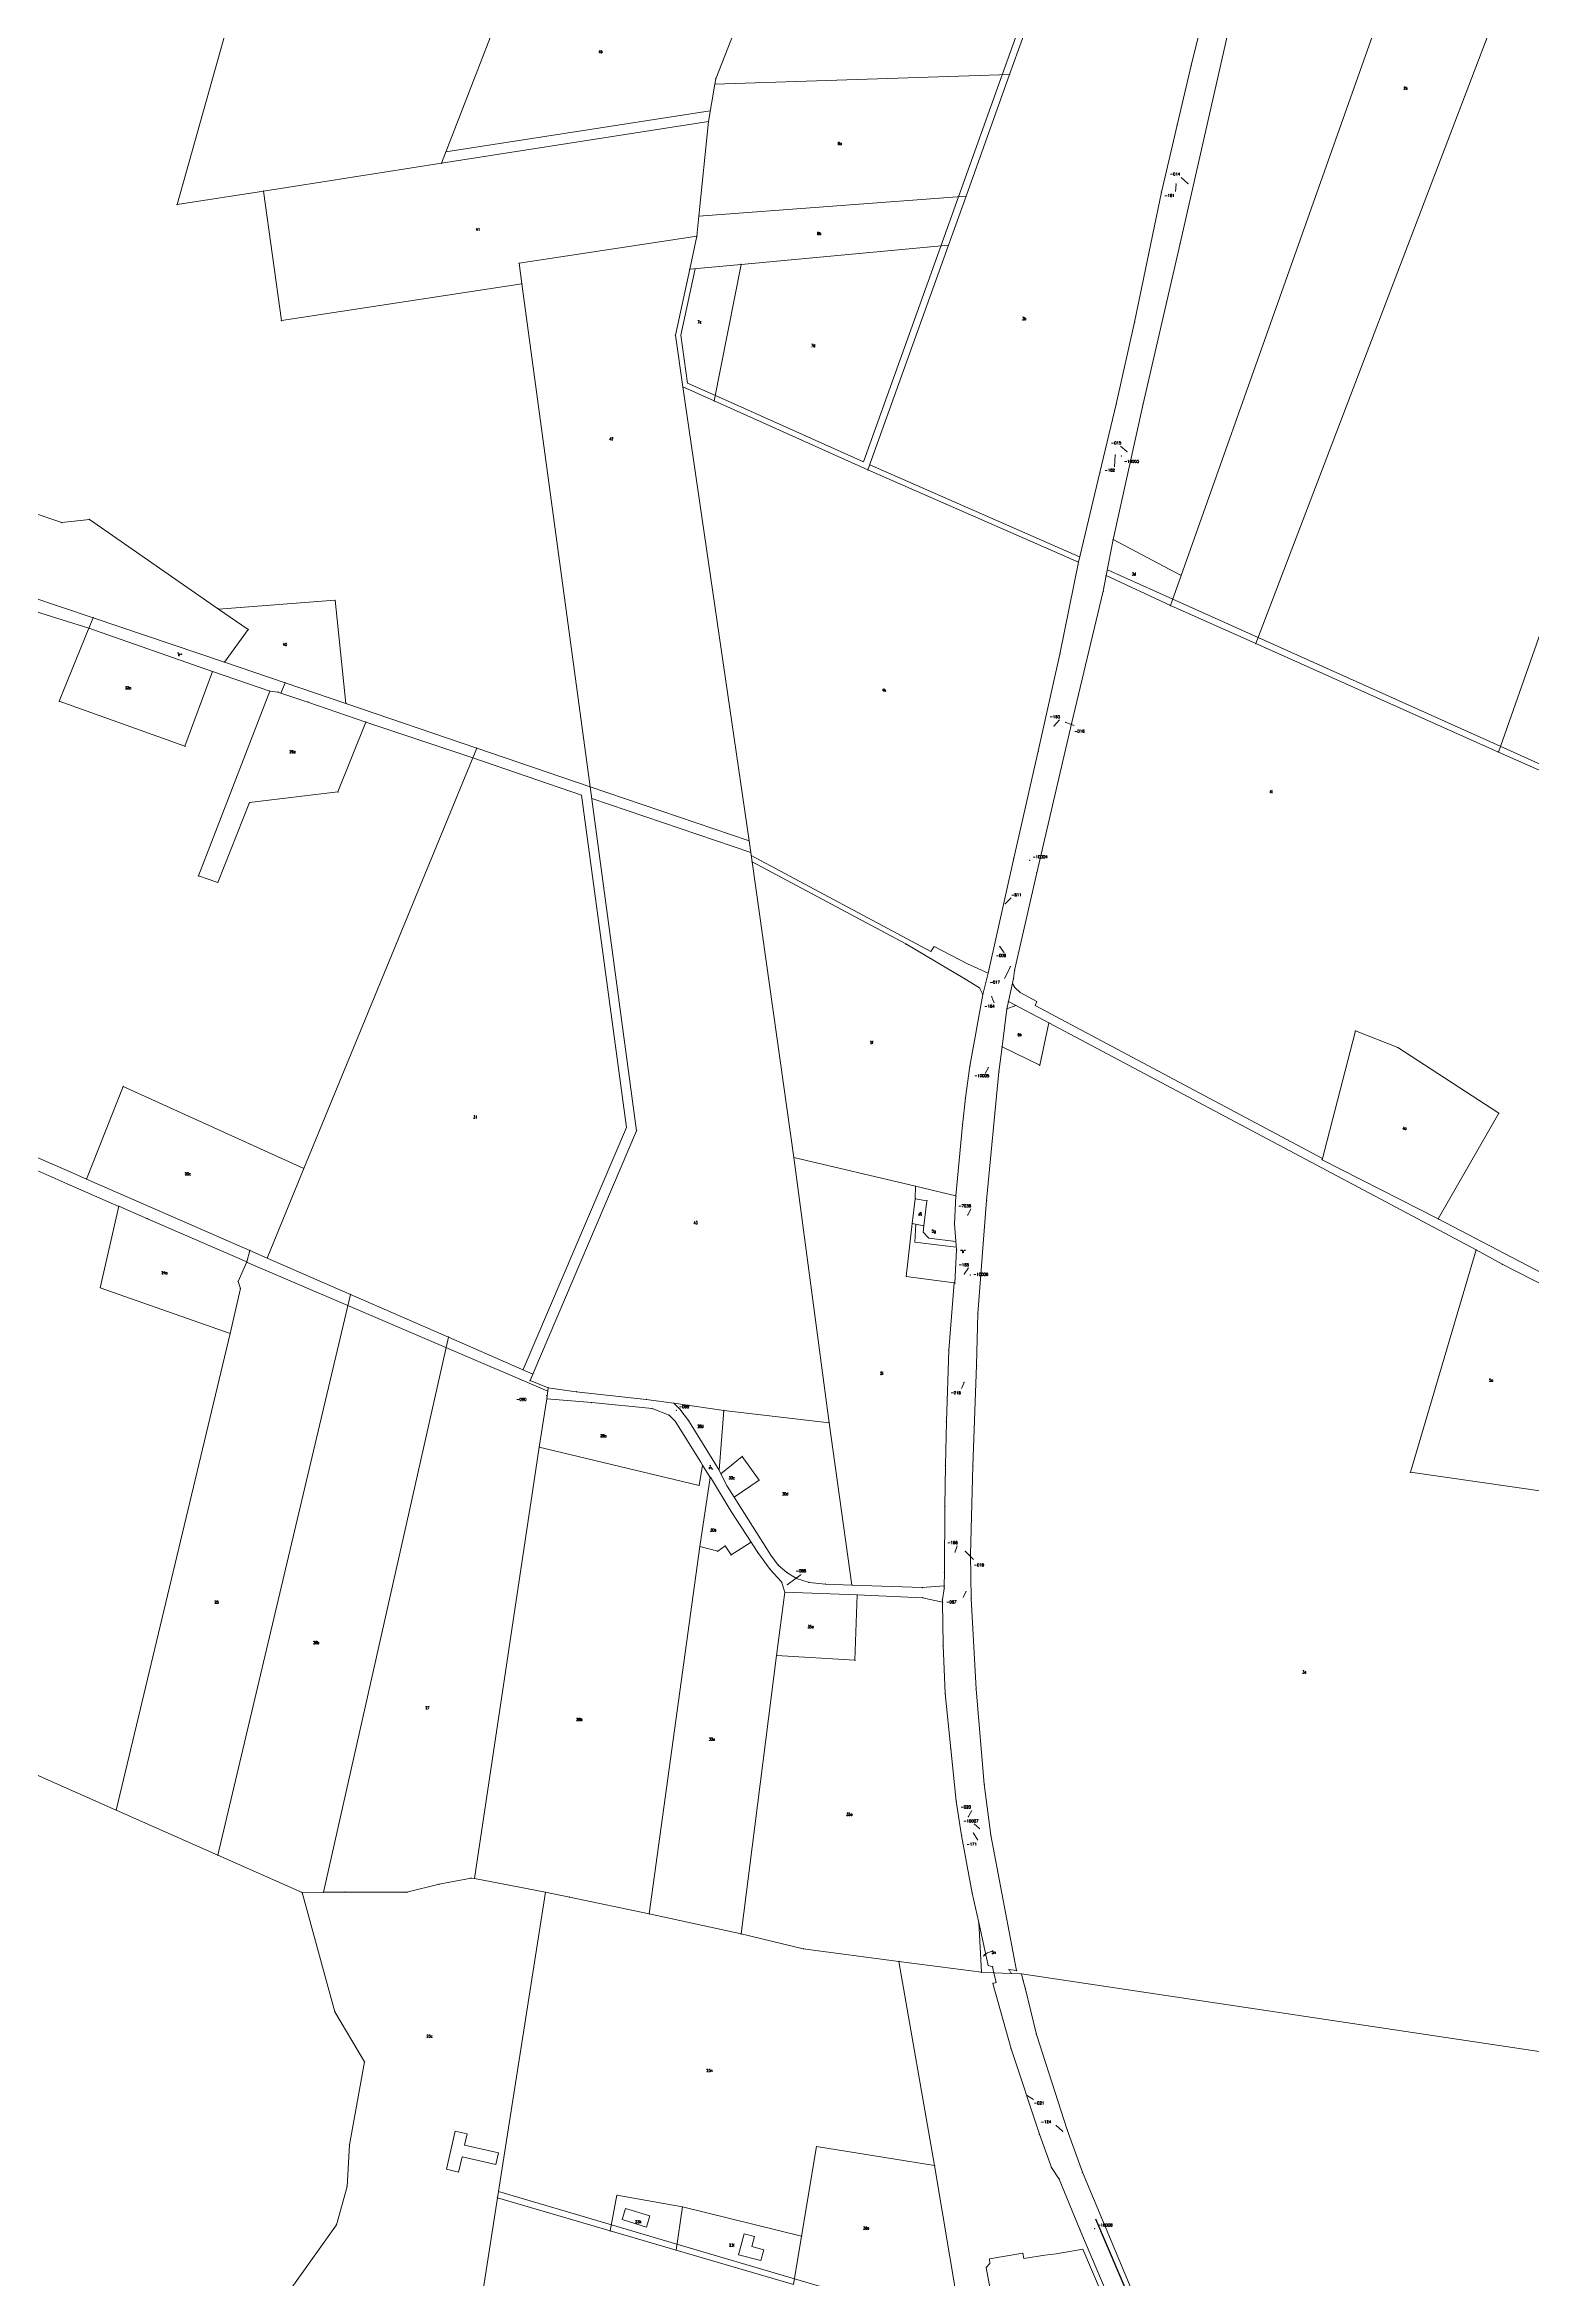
# Model space of a CAD drawing. Header units: millimetres. Extents: x 672113 to 680957, y 6130092 to 6137781.
# Drawn here: x 673836 to 674905, y 6134560 to 6136167 of the extents above; entities that cross this region are included whole.
import ezdxf

# ---------------------------------------------------------------- set-up
doc = ezdxf.new("R2010")
doc.units = ezdxf.units.MM
doc.header["$LTSCALE"] = 0.5
for name, color, linetype, lineweight in [('ADMN_GR', 1, 'Continuous', 5), ('bygning', 1, 'Continuous', 5), ('MILJOE', 1, 'Continuous', 5), ('OPTAGETVEJ', 1, 'Continuous', 5), ('PILE', 1, 'Continuous', 5), ('skel', 142, 'Continuous', 5), ('SKELKREDS', 1, 'Continuous', 5), ('SKELPKT', 1, 'Continuous', 5)]:
    doc.layers.add(name, color=color, linetype=linetype, lineweight=lineweight)
for name, color, linetype, lineweight, plot in [('FIKS_PILE', 9, 'Continuous', 5, False), ('FIKS_TEKST', 6, 'Continuous', 5, False), ('FIKSPUNKT', 1, 'Continuous', 5, False)]:
    doc.layers.add(name, color=color, linetype=linetype, lineweight=lineweight, plot=plot)
doc.layers.add('MATRNR', color=12, linetype='Continuous')
doc.layers.add('Vej', color=7, linetype='Continuous')
doc.styles.get("Standard").update_dxf_attribs({"font": 'romans.shx', "width": 0.75})

# ---------------------------------------------------------------- blocks, each defined once
blk = doc.blocks.new('270553_270553.DWG_FMEBLOCK8')
at = {"layer": 'FIKS_PILE', "color": 6}
blk.add_line((5, 3.7), (-5, -3.7), dxfattribs=at)
blk = doc.blocks.new('270554_270554.DWG_FMEBLOCK16')
at = {"layer": 'FIKS_PILE', "color": 6}
blk.add_line((-2.5, 2.2), (2.5, -2.2), dxfattribs=at)
blk = doc.blocks.new('270554_270554.DWG_FMEBLOCK17')
at = {"layer": 'FIKS_PILE', "color": 6}
blk.add_line((2.2, -1.3), (-2.2, 1.3), dxfattribs=at)
blk = doc.blocks.new('270558_270558.DWG_FMEBLOCK5')
at = {"layer": 'PILE', "color": 7}
for points in [[(2.9, 1.6), (2.1, 1.5), (1.4, 1.3), (0.7, 1.1), (0, 0.8), (-0.6, 0.4), (-1.3, 0), (-1.8, -0.5), (-2.4, -1), (-2.9, -1.6)], [(-2.9, -1.6), (-2.5, -1.3), (-2, -1.1), (-1.5, -0.9), (-2, -1.1), (-2.5, -1.3), (-2.9, -1.6), (-2.6, -1.2), (-2.4, -0.7), (-2.2, -0.2), (-2.4, -0.7), (-2.6, -1.2), (-2.9, -1.6)]]:
    blk.add_lwpolyline(points, dxfattribs=at)
blk = doc.blocks.new('270558_270558.DWG_FMEBLOCK7')
at = {"layer": 'FIKS_PILE', "color": 6}
blk.add_line((1.5, 2.2), (-1.5, -2.2), dxfattribs=at)
blk = doc.blocks.new('270558_270558.DWG_FMEBLOCK8')
at = {"layer": 'FIKS_PILE', "color": 6}
blk.add_line((1.1, 2.2), (-1.1, -2.2), dxfattribs=at)
blk = doc.blocks.new('270558_270558.DWG_FMEBLOCK9')
at = {"layer": 'FIKS_PILE', "color": 6}
blk.add_line((-1.2, -2.1), (1.2, 2.1), dxfattribs=at)
blk = doc.blocks.new('270558_270558.DWG_FMEBLOCK10')
at = {"layer": 'FIKS_PILE', "color": 6}
blk.add_line((0.9, -2.2), (-0.9, 2.2), dxfattribs=at)
blk = doc.blocks.new('270558_270558.DWG_FMEBLOCK11')
at = {"layer": 'FIKS_PILE', "color": 6}
blk.add_line((-2.1, -4.2), (2.1, 4.2), dxfattribs=at)
blk = doc.blocks.new('270558_270558.DWG_FMEBLOCK12')
at = {"layer": 'FIKS_PILE', "color": 6}
blk.add_line((1.6, -2.2), (-1.6, 2.2), dxfattribs=at)
blk = doc.blocks.new('270558_270558.DWG_FMEBLOCK13')
at = {"layer": 'FIKS_PILE', "color": 6}
blk.add_line((2.1, 2.1), (-2.1, -2.1), dxfattribs=at)
blk = doc.blocks.new('270558_270558.DWG_FMEBLOCK14')
at = {"layer": 'FIKS_PILE', "color": 6}
blk.add_line((2, 2.2), (-2, -2.2), dxfattribs=at)
blk = doc.blocks.new('270558_270558.DWG_FMEBLOCK15')
at = {"layer": 'FIKS_PILE', "color": 6}
blk.add_line((3, -1.1), (-3, 1.1), dxfattribs=at)
blk = doc.blocks.new('270558_270558.DWG_FMEBLOCK16')
at = {"layer": 'FIKS_PILE', "color": 6}
blk.add_line((-0.3, -4.2), (0.3, 4.2), dxfattribs=at)
blk = doc.blocks.new('270558_270558.DWG_FMEBLOCK17')
at = {"layer": 'FIKS_PILE', "color": 6}
blk.add_line((-2.3, 2), (2.3, -2), dxfattribs=at)
blk = doc.blocks.new('270558_270558.DWG_FMEBLOCK18')
at = {"layer": 'FIKS_PILE', "color": 6}
blk.add_line((-0.2, -2.6), (0.2, 2.6), dxfattribs=at)
blk = doc.blocks.new('270558_270558.DWG_FMEBLOCK19')
at = {"layer": 'FIKS_PILE', "color": 6}
blk.add_line((-2.4, 2.2), (2.4, -2.2), dxfattribs=at)
blk = doc.blocks.new('270558_270558.DWG_FMEBLOCK23')
at = {"layer": 'FIKS_PILE', "color": 6}
blk.add_line((1.5, -2.5), (-1.5, 2.5), dxfattribs=at)
blk = doc.blocks.new('270558_270558.DWG_FMEBLOCK24')
at = {"layer": 'FIKS_PILE', "color": 6}
blk.add_line((-1.9, 1.7), (1.9, -1.7), dxfattribs=at)
blk = doc.blocks.new('270558_270558.DWG_FMEBLOCK25')
at = {"layer": 'FIKS_PILE', "color": 6}
blk.add_line((1.2, 2.2), (-1.2, -2.2), dxfattribs=at)
blk = doc.blocks.new('270558_270558.DWG_FMEBLOCK26')
at = {"layer": 'FIKS_PILE', "color": 6}
blk.add_line((-1, -2.1), (1, 2.1), dxfattribs=at)
blk = doc.blocks.new('270558_270558.DWG_FMEBLOCK27')
at = {"layer": 'FIKS_PILE', "color": 6}
blk.add_line((2.9, -2.9), (-2.9, 2.9), dxfattribs=at)
blk = doc.blocks.new('270558_270558.DWG_FMEBLOCK28')
at = {"layer": 'FIKS_PILE', "color": 6}
blk.add_line((0.7, 2.2), (-0.7, -2.2), dxfattribs=at)
blk = doc.blocks.new('270558_270558.DWG_FMEBLOCK29')
at = {"layer": 'FIKS_PILE', "color": 6}
blk.add_line((-0.9, -2.1), (0.9, 2.1), dxfattribs=at)

msp = doc.modelspace()

# ---------------------------------------------------------------- linework, layer by layer
at = {"layer": 'ADMN_GR', "color": 220}
for p, q in [((674339.8, 6136198.1), (674318.2, 6136142.9)), ((674339.8, 6136198.1), (674318.2, 6136142.9)), ((674317.6, 6136139.1), (674312.9, 6136112.1)), ((674317.6, 6136139.1), (674312.9, 6136112.1)), ((674318.2, 6136142.9), (674317.6, 6136139.1)), ((674318.2, 6136142.9), (674317.6, 6136139.1)), ((674312.9, 6136112.1), (674306.1, 6136044)), ((674312.9, 6136112.1), (674306.1, 6136044)), ((674306.1, 6136044), (674304.7, 6136029.7)), ((674306.1, 6136044), (674304.7, 6136029.7)), ((674304.7, 6136029.7), (674299.5, 6136005.8)), ((674304.7, 6136029.7), (674299.5, 6136005.8)), ((674299.5, 6136005.8), (674289.2, 6135958.4)), ((674299.5, 6136005.8), (674289.2, 6135958.4)), ((674289.2, 6135958.4), (674294.6, 6135921.2)), ((674289.2, 6135958.4), (674294.6, 6135921.2)), ((674294.6, 6135921.2), (674342.2, 6135594.7)), ((674294.6, 6135921.2), (674342.2, 6135594.7)), ((674342.2, 6135594.7), (674344.4, 6135579.4)), ((674342.2, 6135594.7), (674344.4, 6135579.4)), ((674344.4, 6135579.4), (674374.5, 6135366.7)), ((674344.4, 6135579.4), (674374.5, 6135366.7)), ((674374.5, 6135366.7), (674399.9, 6135175.8)), ((674374.5, 6135366.7), (674399.9, 6135175.8)), ((674399.9, 6135175.8), (674416.2, 6135059.1)), ((674399.9, 6135175.8), (674416.2, 6135059.1)), ((674466.7, 6135057.3), (674416.2, 6135059.1)), ((674466.7, 6135057.3), (674416.2, 6135059.1)), ((674466.7, 6135057.3), (674482.6, 6135058.5)), ((674466.7, 6135057.3), (674482.6, 6135058.5)), ((674481.3, 6135048.5), (674482.6, 6135056.8)), ((674481.3, 6135048.5), (674482.6, 6135056.8)), ((674482.6, 6135056.8), (674482.6, 6135058.5)), ((674482.6, 6135056.8), (674482.6, 6135058.5)), ((674481.4, 6135046.8), (674481.3, 6135048.5)), ((674481.4, 6135046.8), (674481.3, 6135048.5)), ((674481.7, 6135015.9), (674481.4, 6135046.8)), ((674481.7, 6135015.9), (674481.4, 6135046.8)), ((674483.3, 6134981.2), (674481.7, 6135015.9)), ((674483.3, 6134981.2), (674481.7, 6135015.9)), ((674487.2, 6134941.3), (674483.3, 6134981.2)), ((674487.2, 6134941.3), (674483.3, 6134981.2)), ((673758.9, 6134954), (673886.9, 6134897.3)), ((673758.9, 6134954), (673886.9, 6134897.3)), ((674491.2, 6134903.6), (674487.2, 6134941.3)), ((674491.2, 6134903.6), (674487.2, 6134941.3)), ((673886.9, 6134897.3), (673960.2, 6134864.8)), ((673886.9, 6134897.3), (673960.2, 6134864.8)), ((674495, 6134879), (674491.2, 6134903.6)), ((674495, 6134879), (674491.2, 6134903.6)), ((673960.2, 6134864.8), (674020.7, 6134837.9)), ((673960.2, 6134864.8), (674020.7, 6134837.9)), ((674502.7, 6134837.6), (674495, 6134879)), ((674502.7, 6134837.6), (674495, 6134879)), ((674119.3, 6134843.9), (674142.3, 6134848.4)), ((674119.3, 6134843.9), (674142.3, 6134848.4)), ((674142.3, 6134848.4), (674144.6, 6134848.1)), ((674142.3, 6134848.4), (674144.6, 6134848.1)), ((674144.6, 6134848.1), (674195.7, 6134838.1)), ((674144.6, 6134848.1), (674195.7, 6134838.1)), ((674020.7, 6134837.9), (674036.2, 6134838.1)), ((674020.7, 6134837.9), (674036.2, 6134838.1)), ((674044.3, 6134752.2), (674020.7, 6134837.9)), ((674044.3, 6134752.2), (674020.7, 6134837.9)), ((674036.2, 6134838.1), (674051.6, 6134838.3)), ((674036.2, 6134838.1), (674051.6, 6134838.3)), ((674051.6, 6134838.3), (674096.1, 6134838.1)), ((674051.6, 6134838.3), (674096.1, 6134838.1)), ((674096.1, 6134838.1), (674119.3, 6134843.9)), ((674096.1, 6134838.1), (674119.3, 6134843.9)), ((674213, 6134834.7), (674195.7, 6134838.1)), ((674213, 6134834.7), (674195.7, 6134838.1)), ((674270.4, 6134822.6), (674213, 6134834.7)), ((674270.4, 6134822.6), (674213, 6134834.7)), ((674507.4, 6134816.3), (674502.7, 6134837.6)), ((674507.4, 6134816.3), (674502.7, 6134837.6)), ((674336.5, 6134808.2), (674270.4, 6134822.6)), ((674336.5, 6134808.2), (674270.4, 6134822.6)), ((674509.3, 6134780.6), (674507.4, 6134816.3)), ((674509.3, 6134780.6), (674507.4, 6134816.3)), ((674381.1, 6134797.5), (674336.5, 6134808.2)), ((674381.1, 6134797.5), (674336.5, 6134808.2)), ((674450, 6134788.4), (674381.1, 6134797.5)), ((674450, 6134788.4), (674381.1, 6134797.5)), ((674509.3, 6134780.6), (674450, 6134788.4)), ((674509.3, 6134780.6), (674450, 6134788.4)), ((674509.3, 6134780.6), (674518.3, 6134780.2)), ((674509.3, 6134780.6), (674518.3, 6134780.2)), ((674518.3, 6134780.2), (674530.7, 6134779.7)), ((674518.3, 6134780.2), (674530.7, 6134779.7)), ((674530.7, 6134779.7), (674538.1, 6134779.4)), ((674530.7, 6134779.7), (674538.1, 6134779.4)), ((674538.1, 6134779.4), (675161.5, 6134686)), ((674538.1, 6134779.4), (675161.5, 6134686)), ((674065.7, 6134716.1), (674044.3, 6134752.2)), ((674065.7, 6134716.1), (674044.3, 6134752.2)), ((674054.8, 6134656.4), (674065.7, 6134716.1)), ((674054.8, 6134656.4), (674065.7, 6134716.1)), ((674053.1, 6134626.5), (674054.8, 6134656.4)), ((674053.1, 6134626.5), (674054.8, 6134656.4)), ((674045.4, 6134598.9), (674053.1, 6134626.5)), ((674045.4, 6134598.9), (674053.1, 6134626.5)), ((674004.4, 6134541.4), (674045.4, 6134598.9)), ((674004.4, 6134541.4), (674045.4, 6134598.9))]:
    msp.add_line(p, q, dxfattribs=at)
at = {"layer": 'bygning'}
for points in [[(674162, 6134650.6, 30.4), (674137.6, 6134656.3, 30.6), (674139.4, 6134664.4, 29.7), (674130.9, 6134666.3, 29.7), (674124.5, 6134638.8, 31), (674133.2, 6134636.8, 31), (674135.8, 6134647.9, 31), (674160.1, 6134642.2, 31.1)], [(674270.9, 6134605.4, 32.7), (674253.3, 6134610.7, 32.8), (674250.9, 6134602.6, 32.8), (674268.4, 6134597.3, 32.8)], [(674350.6, 6134573.1, 34.1), (674352.7, 6134580.9, 34), (674344.1, 6134583.2, 34), (674346.1, 6134590.4, 34), (674338.7, 6134592.4, 34), (674334.7, 6134577.4, 34)]]:
    msp.add_polyline3d(points, close=True, dxfattribs=at)
msp.add_polyline3d([(674602.3, 6134534, 36.7), (674582.3, 6134581.3, 36.5), (674563, 6134577.9, 36), (674554.8, 6134577.1, 36), (674539.9, 6134574.6, 37.1), (674539, 6134578.4, 37.2), (674515.1, 6134574.4, 35.8), (674515.3, 6134571, 35.4), (674512.6, 6134568.1, 35.1), (674517.4, 6134542.3, 35.2)], dxfattribs=at)
at = {"layer": 'FIKSPUNKT', "color": 6}
for p in [(674649.2, 6136067.2), (674657.8, 6136067.5), (674605.5, 6135872.2), (674609.9, 6135871.4), (674614.1, 6135874.6), (674561.4, 6135677.2), (674569.9, 6135679.8), (674544, 6135580.5), (674526.4, 6135549.3), (674522.4, 6135518.5), (674530.1, 6135504), (674516.6, 6135482.5), (674514.3, 6135431.5), (674499.4, 6135325.3), (674496.9, 6135282.9), (674501.3, 6135282.2), (674496.8, 6135204.9), (674196.7, 6135195.4), (674289.8, 6135184.9), (674490.4, 6135083), (674497.8, 6135083.5), (674369.6, 6135059.4), (674498.1, 6135054.4), (674500, 6134892.6), (674503.6, 6134880.8), (674507.9, 6134883.9), (674542.3, 6134691.7), (674567.8, 6134666.2), (674590.8, 6134596.2)]:
    msp.add_point(p, dxfattribs=at)
at = {"layer": 'MILJOE', "color": 7}
for points in [[(673983.2, 6135299.9), (673995.7, 6135294.4), (674021.9, 6135358.9), (673892.1, 6135417.9), (673865.6, 6135351.3)], [(674196.8, 6135193.2), (674191.3, 6135158.4), (674306.2, 6135130.8), (674308.7, 6135145.4), (674307.4, 6135147.6), (674289, 6135177.1), (674284.7, 6135181.3), (674272.4, 6135186.1), (674229, 6135190.5)]]:
    msp.add_lwpolyline(points, close=True, dxfattribs=at)
msp.add_lwpolyline([(674608, 6134530.1), (674580.1, 6134595.5), (674565.3, 6134631.8), (674559.7, 6134640), (674551, 6134664), (674530.6, 6134725.5), (674517.6, 6134772.6), (674519.9, 6134773.3), (674518.3, 6134780.2), (674509.3, 6134780.6), (674450, 6134788.4), (674475.6, 6134641.6), (674492.1, 6134543)], dxfattribs=at)
at = {"layer": 'OPTAGETVEJ', "color": 8}
for p, q in [((674542.8, 6136197.8), (674524.2, 6136145.8)), ((674524.2, 6136145.8), (674492.7, 6136058)), ((674124.2, 6136090.3), (674314.2, 6136119.9)), ((674492.7, 6136058), (674480, 6136022.5)), ((674480, 6136022.5), (674424.4, 6135867.2)), ((674303.5, 6136006.1), (674293, 6135958.3)), ((674293, 6135958.3), (674298, 6135924)), ((674298, 6135924), (674318, 6135915)), ((674318, 6135915), (674424.4, 6135867.2)), ((674429.1, 6135865.1), (674579.9, 6135798.9)), ((674599.9, 6135789.6), (674599.8, 6135789.6)), ((674646.9, 6135768.5), (674599.9, 6135789.6)), ((673801.7, 6135768.1), (673867.4, 6135747.6)), ((674708.3, 6135740.9), (674646.9, 6135768.5)), ((674881.1, 6135658.5), (674706.6, 6135736.5)), ((674882.5, 6135662.6), (674708.3, 6135740.9)), ((674143.4, 6135654.3), (674066.6, 6135680)), ((674221.7, 6135627.5), (674143.4, 6135654.3)), ((675070.3, 6135578.1), (674882.5, 6135662.6)), ((674221.7, 6135627.5), (674254, 6135388.4)), ((674343.4, 6135586.2), (674229.1, 6135625)), ((674343.8, 6135584), (674472.9, 6135514.9)), ((674475.2, 6135518.6), (674472.9, 6135514.9)), ((674499.4, 6135506), (674475.2, 6135518.6)), ((673851.8, 6135347.9), (673516, 6135495.6)), ((674514.1, 6135499.4), (674499.4, 6135506)), ((674531.6, 6135492), (674531.7, 6135491.9)), ((674531.7, 6135491.9), (674533.4, 6135489.1)), ((674527.6, 6135473.7), (674534.1, 6135476.1)), ((674533.4, 6135489.1), (674537.2, 6135485.6)), ((674537.2, 6135485.6), (674549.2, 6135478.9)), ((674549.2, 6135478.9), (674547.9, 6135476.2)), ((674754.5, 6135366.1), (674547.9, 6135476.2)), ((673853.8, 6135356.4), (673729.3, 6135410.8)), ((674254, 6135388.4), (674179.7, 6135214.2)), ((673888.8, 6135331.6), (673851.8, 6135347.9)), ((673865.6, 6135351.3), (673853.8, 6135356.4)), ((674462.2, 6135318.7), (674461.5, 6135305.9)), ((674462.2, 6135318.8), (674462.2, 6135318.7)), ((674467.8, 6135317.6), (674467.5, 6135313.1)), ((674963.7, 6135256.8), (674837.9, 6135322.6)), ((674461.5, 6135305.9), (674491.2, 6135302.2)), ((674467.5, 6135313.1), (674471.4, 6135308.8)), ((674471.4, 6135308.8), (674490.9, 6135306.4)), ((674490.9, 6135306.4), (674490.9, 6135306.4)), ((674491.2, 6135302.2), (674491.3, 6135302.2)), ((674053.7, 6135260.2), (673980.8, 6135291.5)), ((674124.2, 6135230), (674053.7, 6135260.2)), ((674197.4, 6135198.6), (674124.2, 6135230)), ((674179.7, 6135214.2), (674179.6, 6135214.1)), ((674243.2, 6134598.9), (674161.9, 6134622.9)), ((674243.2, 6134598.9), (674290.3, 6134585)), ((674290.3, 6134585), (674374.9, 6134560)), ((674374.9, 6134560), (674429.5, 6134543.9))]:
    msp.add_line(p, q, dxfattribs=at)
at = {"layer": 'skel', "color": 40}
for p, q in [((674041.7, 6136446.9), (673930.8, 6136052.4)), ((674826.8, 6136276.4), (674652.9, 6135785.6)), ((674903.2, 6136251.7), (674706.6, 6135736.5)), ((674184.3, 6136245.4), (674121, 6136082.1)), ((674660.2, 6136152.4), (674673.1, 6136205)), ((674548.2, 6136197.8), (674529.6, 6136146)), ((674690.3, 6136192.4), (674652.2, 6136024.4)), ((674650, 6136109.6), (674660.2, 6136152.4)), ((674317.6, 6136139.1), (674529.6, 6136146)), ((674529.6, 6136146), (674498.3, 6136058.4)), ((674121, 6136082.1), (674312.9, 6136112.1)), ((674638.7, 6136061.4), (674650, 6136109.6)), ((673993, 6136062.1), (674121, 6136082.1)), ((673930.8, 6136052.4), (673993, 6136062.1)), ((673993, 6136062.1), (674005.9, 6135968.9)), ((674306.1, 6136044), (674498.3, 6136058.4)), ((674498.3, 6136058.4), (674485.6, 6136023.1)), ((674619.4, 6135967.7), (674638.7, 6136061.4)), ((674304.7, 6136029.7), (674176.8, 6136010.1)), ((674336.5, 6136009.3), (674485.6, 6136023.1)), ((674485.6, 6136023.1), (674427.7, 6135861.5)), ((674652.2, 6136024.4), (674625.6, 6135908.9)), ((674176.8, 6136010.1), (674178.8, 6135995.4)), ((674299.5, 6136005.8), (674336.5, 6136009.3)), ((674336.5, 6136009.3), (674317.2, 6135911.1)), ((674005.9, 6135968.9), (674178.8, 6135995.4)), ((674178.8, 6135995.4), (674227.9, 6135633.5)), ((674606.3, 6135908.8), (674619.4, 6135967.7)), ((674294.6, 6135921.2), (674317.2, 6135911.1)), ((674317.2, 6135911.1), (674427.7, 6135861.5)), ((674594.5, 6135859.5), (674606.3, 6135908.8)), ((674625.6, 6135908.9), (674604, 6135811.4)), ((674427.7, 6135861.5), (674579.1, 6135795.1)), ((674579.1, 6135795.1), (674594.5, 6135859.5)), ((674948.9, 6135851.3), (674881.1, 6135658.5)), ((673825.2, 6135831.3), (673847.8, 6135823.6)), ((673847.8, 6135823.6), (673867.8, 6135825.8)), ((673867.8, 6135825.8), (673960.7, 6135761.4)), ((673870.5, 6135755.1), (673726.1, 6135803.6)), ((674604, 6135811.4), (674599, 6135785.5)), ((674604, 6135811.4), (674652.9, 6135785.6)), ((674565.7, 6135729), (674579.1, 6135795.1)), ((674599, 6135785.5), (674596.9, 6135774.2)), ((674645.2, 6135763.9), (674599, 6135785.5)), ((674652.9, 6135785.6), (674645.2, 6135763.9)), ((673960.7, 6135761.4), (674044.4, 6135767.7)), ((674044.4, 6135767.7), (674052.2, 6135693.5)), ((674596.9, 6135774.2), (674574.2, 6135678.8)), ((673870.5, 6135755.1), (673867.4, 6135747.6)), ((673964.9, 6135723.2), (673870.5, 6135755.1)), ((673960.7, 6135761.4), (673982, 6135746.6)), ((674706.6, 6135736.5), (674645.2, 6135763.9)), ((673867.4, 6135747.6), (673846, 6135695)), ((673867.4, 6135747.6), (673956.2, 6135716.4)), ((673982, 6135746.6), (673964.9, 6135723.2)), ((673956.2, 6135716.4), (673936.5, 6135662.6)), ((673956.2, 6135716.4), (673997.4, 6135702.3)), ((674008.5, 6135708.4), (673964.9, 6135723.2)), ((674550.2, 6135659), (674565.7, 6135729)), ((673946.1, 6135569.4), (673997.4, 6135702.3)), ((673997.4, 6135702.3), (674003.3, 6135701.6)), ((674003.3, 6135701.6), (674005.5, 6135700.9)), ((674008.5, 6135708.4), (674005.5, 6135700.9)), ((674024.9, 6135694.4), (674005.5, 6135700.9)), ((674052.2, 6135693.5), (674008.5, 6135708.4)), ((673936.5, 6135662.6), (673846, 6135695)), ((674024.9, 6135694.4), (674066.6, 6135680)), ((674146.3, 6135661.3), (674052.2, 6135693.5)), ((674066.6, 6135680), (674046.5, 6135629.8)), ((674574.2, 6135678.8), (674549.1, 6135571.7)), ((674146.3, 6135661.3), (674021.9, 6135358.9)), ((674227.9, 6135633.5), (674146.3, 6135661.3)), ((674532.6, 6135582.1), (674550.2, 6135659)), ((674881.1, 6135658.5), (675069.2, 6135574.8)), ((673982.9, 6135622.1), (673960, 6135564.7)), ((674046.5, 6135629.8), (673982.9, 6135622.1)), ((674227.9, 6135633.5), (674261.3, 6135386)), ((674342.2, 6135594.7), (674227.9, 6135633.5)), ((674344.4, 6135579.4), (674454.9, 6135520.5)), ((674514.1, 6135499.4), (674532.6, 6135582.1)), ((674549.1, 6135571.7), (674533.1, 6135501.2)), ((673960, 6135564.7), (673946.1, 6135569.4)), ((674454.9, 6135520.5), (674497.4, 6135495.3)), ((674497.4, 6135495.3), (674508, 6135488.8)), ((674510.3, 6135484.1), (674514.1, 6135499.4)), ((674532.4, 6135495.6), (674528.7, 6135478.9)), ((674533.1, 6135501.2), (674532.4, 6135495.6)), ((674501, 6135432.6), (674510.3, 6135484.1)), ((674508, 6135488.8), (674510.3, 6135484.1)), ((674528.7, 6135478.9), (674527.6, 6135473.7)), ((674557.9, 6135463.6), (674528.7, 6135478.9)), ((674527.6, 6135473.7), (674524.2, 6135446.5)), ((674557.9, 6135463.6), (674551.3, 6135433.1)), ((674865.2, 6135300.3), (674557.9, 6135463.6)), ((674524.2, 6135446.5), (674521.9, 6135428.4)), ((674551.3, 6135433.1), (674524.2, 6135446.5)), ((674754.3, 6135365.1), (674778.3, 6135457.9)), ((674778.3, 6135457.9), (674808.9, 6135445.8)), ((674808.9, 6135445.8), (674881.4, 6135398.6)), ((674497.8, 6135409.7), (674501, 6135432.6)), ((674521.9, 6135428.4), (674513, 6135335.9)), ((673892.1, 6135417.9), (673865.6, 6135351.3)), ((674021.9, 6135358.9), (673892.1, 6135417.9)), ((674495.6, 6135390.1), (674497.8, 6135409.7)), ((674837.9, 6135322.6), (674881.4, 6135398.6)), ((674261.3, 6135386), (674186.7, 6135211)), ((674490.9, 6135339.1), (674495.6, 6135390.1)), ((674374.5, 6135366.7), (674462, 6135346.1)), ((674754.3, 6135365.1), (674837.9, 6135322.6)), ((673983.2, 6135299.9), (673865.6, 6135351.3)), ((674021.9, 6135358.9), (673995.7, 6135294.4)), ((674462, 6135346.1), (674461.7, 6135337.1)), ((674490.9, 6135339.1), (674462, 6135346.1)), ((673875.5, 6135273.1), (673888.8, 6135331.7)), ((673888.8, 6135331.7), (673909.6, 6135322.7)), ((674461.7, 6135337.1), (674459.6, 6135319.4)), ((674461.7, 6135337.1), (674470.1, 6135335.7)), ((674470.1, 6135335.7), (674467.8, 6135317.6)), ((674489.9, 6135319), (674490.9, 6135339.1)), ((674513, 6135335.9), (674506.8, 6135254.5)), ((673909.6, 6135322.7), (673980.9, 6135291.7)), ((674459.6, 6135319.4), (674455.2, 6135281.2)), ((674467.8, 6135317.6), (674459.6, 6135319.4)), ((674491.4, 6135300.4), (674489.9, 6135319)), ((673983.2, 6135299.9), (673980.9, 6135291.7)), ((673995.7, 6135294.4), (673983.2, 6135299.9)), ((674490.2, 6135276.5), (674491.4, 6135300.4)), ((674817.9, 6135140.3), (674865.2, 6135300.3)), ((674883.9, 6135290), (674865.2, 6135300.3)), ((673980.9, 6135291.7), (673974.7, 6135277.6)), ((674055.6, 6135268.3), (673995.7, 6135294.4)), ((674883.9, 6135290), (674958.8, 6135251.6)), ((673968.9, 6135240.2), (673875.5, 6135273.1)), ((674055.6, 6135268.3), (673960.2, 6134864.8)), ((673976.4, 6135272.5), (673968.9, 6135240.2)), ((673974.7, 6135277.6), (673976.4, 6135272.5)), ((674125.9, 6135237.6), (674055.6, 6135268.3)), ((674455.2, 6135281.2), (674489.6, 6135276.5)), ((674485.8, 6135228.1), (674489.6, 6135276.5)), ((674489.6, 6135276.5), (674490.2, 6135276.5)), ((674506.8, 6135254.5), (674505.8, 6135217.3)), ((673968.9, 6135240.2), (673886.9, 6134897.3)), ((674125.9, 6135237.6), (674036.2, 6134838.1)), ((674186.7, 6135211), (674125.9, 6135237.6)), ((674484.1, 6135176.8), (674485.8, 6135228.1)), ((674186.7, 6135211), (674184.7, 6135206.3)), ((674184.7, 6135206.3), (674197.6, 6135201.1)), ((674505.8, 6135217.3), (674503.2, 6135144.8)), ((674196.8, 6135193.2), (674191.3, 6135158.4)), ((674197.6, 6135201.1), (674196.8, 6135193.2)), ((674196.8, 6135193.2), (674229, 6135190.5)), ((674217.9, 6135198.3), (674197.6, 6135201.1)), ((674268.2, 6135192.7), (674217.9, 6135198.3)), ((674229, 6135190.5), (674272.4, 6135186.1)), ((674288.1, 6135190), (674268.2, 6135192.7)), ((674272.4, 6135186.1), (674284.7, 6135181.3)), ((674324, 6135184.8), (674288.1, 6135190)), ((674292.5, 6135185.8), (674288.1, 6135190)), ((674298.7, 6135177.6), (674292.5, 6135185.8)), ((674284.7, 6135181.3), (674289, 6135177.1)), ((674289, 6135177.1), (674307.4, 6135147.6)), ((674320.6, 6135141.9), (674298.7, 6135177.6)), ((674320.6, 6135141.9), (674324, 6135184.8)), ((674324, 6135184.8), (674399.9, 6135175.8)), ((674483.4, 6135145.2), (674484.1, 6135176.8)), ((674191.3, 6135158.4), (674144.6, 6134848.1)), ((674191.3, 6135158.4), (674306.2, 6135130.8)), ((674306.2, 6135130.8), (674308.7, 6135145.4)), ((674307.4, 6135147.6), (674308.7, 6135145.4)), ((674308.7, 6135145.4), (674314.3, 6135136.5)), ((674322, 6135139.1), (674320.6, 6135141.9)), ((674322, 6135139.1), (674337.3, 6135151.7)), ((674326.4, 6135130.4), (674322, 6135139.1)), ((674337.3, 6135151.7), (674349.4, 6135134.7)), ((674483.1, 6135115.8), (674483.4, 6135145.2)), ((674503.2, 6135144.8), (674501.4, 6135081.2)), ((674991.7, 6135115.2), (674817.9, 6135140.3)), ((674314.3, 6135136.5), (674306.8, 6135086.8)), ((674314.3, 6135136.5), (674314.5, 6135136.7)), ((674314.5, 6135136.7), (674329.3, 6135112.1)), ((674331.5, 6135122.4), (674326.4, 6135130.4)), ((674349.4, 6135134.7), (674331.5, 6135122.4)), ((674357.8, 6135080.7), (674331.5, 6135122.4)), ((674329.3, 6135112.1), (674343.6, 6135090)), ((674482.7, 6135068), (674483.1, 6135115.8)), ((674329.3, 6135080.9), (674343.6, 6135090)), ((674344.9, 6135088.1), (674343.6, 6135090)), ((674306.8, 6135086.8), (674270.4, 6134822.6)), ((674306.8, 6135086.8), (674319.7, 6135083.5)), ((674319.7, 6135083.5), (674325.1, 6135087.3)), ((674325.1, 6135087.3), (674329.3, 6135080.9)), ((674344.9, 6135088.1), (674348.4, 6135082.5)), ((674348.4, 6135082.5), (674357.4, 6135070.4)), ((674363.2, 6135073.5), (674357.8, 6135080.7)), ((674369.4, 6135068.2), (674363.2, 6135073.5)), ((674501.4, 6135081.2), (674502, 6135049.6)), ((674357.4, 6135070.4), (674365.6, 6135061.4)), ((674365.6, 6135061.4), (674368, 6135054)), ((674376.4, 6135063.9), (674369.4, 6135068.2)), ((674385.3, 6135061.1), (674376.4, 6135063.9)), ((674397.1, 6135059.9), (674385.3, 6135061.1)), ((674416.2, 6135059.1), (674397.1, 6135059.9)), ((674482.6, 6135058.5), (674482.7, 6135068)), ((674368, 6135054), (674362, 6135008.5)), ((674368, 6135054), (674420, 6135052.1)), ((674420, 6135052.1), (674418.3, 6135005.1)), ((674420, 6135052.1), (674467, 6135050)), ((674467, 6135050), (674481.4, 6135046.8)), ((674502, 6135049.6), (674505.5, 6134984.3)), ((674362, 6135008.5), (674336.5, 6134808.2)), ((674418.3, 6135005.1), (674362, 6135008.5)), ((674505.5, 6134984.3), (674511.3, 6134915.9)), ((674511.3, 6134915.9), (674516, 6134879.3)), ((674516, 6134879.3), (674534.6, 6134781.8)), ((674161.2, 6134618.4), (674195.7, 6134838.1)), ((674514.2, 6134785.5), (674507.4, 6134816.3)), ((674475.6, 6134641.6), (674450, 6134788.4)), ((674517.3, 6134784.6), (674514.2, 6134785.5)), ((674518.3, 6134780.2), (674517.3, 6134784.6)), ((674517.6, 6134772.6), (674519.9, 6134773.3)), ((674530.6, 6134725.5), (674517.6, 6134772.6)), ((674519.9, 6134773.3), (674518.3, 6134780.2)), ((674529.2, 6134782.5), (674530.7, 6134779.7)), ((674534.6, 6134781.8), (674529.2, 6134782.5)), ((674538.1, 6134779.4), (674539.4, 6134774.5)), ((674539.4, 6134774.5), (674540.8, 6134769.3)), ((674540.8, 6134769.3), (674548.8, 6134735.9)), ((674548.8, 6134735.9), (674571, 6134667.1)), ((674551, 6134664), (674530.6, 6134725.5)), ((674380, 6134590.8), (674390.8, 6134655.2)), ((674390.8, 6134655.2), (674475.6, 6134641.6)), ((674559.7, 6134640), (674551, 6134664)), ((674571, 6134667.1), (674581.9, 6134636.7)), ((674492.1, 6134543), (674475.6, 6134641.6)), ((674565.3, 6134631.8), (674559.7, 6134640)), ((674580.1, 6134595.5), (674565.3, 6134631.8)), ((674581.9, 6134636.7), (674654.3, 6134464.4)), ((674142.8, 6134500.1), (674161.2, 6134618.4)), ((674161.2, 6134618.4), (674242.4, 6134594.5)), ((674242.4, 6134594.5), (674247.1, 6134620.2)), ((674247.1, 6134620.2), (674294.3, 6134611.8)), ((674289.7, 6134580.7), (674294.3, 6134611.8)), ((674294.3, 6134611.8), (674380, 6134590.8)), ((674242.4, 6134594.5), (674289.7, 6134580.7)), ((674374.2, 6134555.9), (674380, 6134590.8)), ((674608, 6134530.1), (674580.1, 6134595.5)), ((674289.7, 6134580.7), (674374.2, 6134555.9))]:
    msp.add_line(p, q, dxfattribs=at)
at = {"layer": 'SKELKREDS', "color": 250, "true_color": 0x333333}
for p in [(674660.2, 6136152.4), (674650, 6136109.6), (674638.7, 6136061.4), (674652.2, 6136024.4), (674619.4, 6135967.7), (674606.3, 6135908.8), (674625.6, 6135908.9), (674594.5, 6135859.5), (674604, 6135811.4), (674579.1, 6135795.1), (674596.9, 6135774.2), (673956.2, 6135716.4), (674565.7, 6135729), (673997.4, 6135702.3), (674003.3, 6135701.6), (674024.9, 6135694.4), (674066.6, 6135680), (674574.2, 6135678.8), (674550.2, 6135659), (673982.9, 6135622.1), (674046.5, 6135629.8), (674532.6, 6135582.1), (674549.1, 6135571.7), (673946.1, 6135569.4), (673960, 6135564.7), (674454.9, 6135520.5), (674497.4, 6135495.3), (674514.1, 6135499.4), (674532.4, 6135495.6), (674533.1, 6135501.2), (674508, 6135488.8), (674510.3, 6135484.1), (674527.6, 6135473.7), (674501, 6135432.6), (674521.9, 6135428.4), (674497.8, 6135409.7), (674495.6, 6135390.1), (674462, 6135346.1), (674490.9, 6135339.1), (674513, 6135335.9), (674489.9, 6135319), (674837.9, 6135322.6), (674491.4, 6135300.4), (674865.2, 6135300.3), (674883.9, 6135290), (674489.6, 6135276.5), (674490.2, 6135276.5), (674506.8, 6135254.5), (674485.8, 6135228.1), (674505.8, 6135217.3), (674196.8, 6135193.2), (674197.6, 6135201.1), (674217.9, 6135198.3), (674229, 6135190.5), (674268.2, 6135192.7), (674272.4, 6135186.1), (674288.1, 6135190), (674292.5, 6135185.8), (674284.7, 6135181.3), (674289, 6135177.1), (674298.7, 6135177.6), (674324, 6135184.8), (674484.1, 6135176.8), (674307.4, 6135147.6), (674320.6, 6135141.9), (674483.4, 6135145.2), (674503.2, 6135144.8), (674817.9, 6135140.3), (674314.3, 6135136.5), (674314.5, 6135136.7), (674326.4, 6135130.4), (674329.3, 6135112.1), (674483.1, 6135115.8), (674306.8, 6135086.8), (674319.7, 6135083.5), (674325.1, 6135087.3), (674329.3, 6135080.9), (674344.9, 6135088.1), (674348.4, 6135082.5), (674357.8, 6135080.7), (674363.2, 6135073.5), (674501.4, 6135081.2), (674357.4, 6135070.4), (674365.6, 6135061.4), (674369.4, 6135068.2), (674376.4, 6135063.9), (674385.3, 6135061.1), (674397.1, 6135059.9), (674416.2, 6135059.1), (674416.2, 6135059.1), (674466.7, 6135057.3), (674466.7, 6135057.3), (674482.6, 6135056.8), (674482.6, 6135056.8), (674368, 6135054), (674467, 6135050), (674481.3, 6135048.5), (674481.3, 6135048.5), (674502, 6135049.6), (674481.7, 6135015.9), (674481.7, 6135015.9), (674483.3, 6134981.2), (674483.3, 6134981.2), (674505.5, 6134984.3), (674487.2, 6134941.3), (674487.2, 6134941.3), (674511.3, 6134915.9), (674491.2, 6134903.6), (674491.2, 6134903.6), (674495, 6134879), (674495, 6134879), (674502.7, 6134837.6), (674502.7, 6134837.6), (674514.2, 6134785.5), (674517.3, 6134784.6), (674517.6, 6134772.6), (674519.9, 6134773.3), (674538.1, 6134779.4), (674538.1, 6134779.4), (674539.4, 6134774.5), (674540.8, 6134769.3), (674548.8, 6134735.9), (674530.6, 6134725.5), (674551, 6134664), (674571, 6134667.1), (674559.7, 6134640), (674565.3, 6134631.8), (674581.9, 6134636.7), (674580.1, 6134595.5)]:
    msp.add_point(p, dxfattribs=at)
at = {"layer": 'SKELPKT', "color": 253, "true_color": 0x999999}
for p in [(674317.6, 6136139.1), (674317.6, 6136139.1), (674318.2, 6136142.9), (674318.2, 6136142.9), (674529.6, 6136146), (674312.9, 6136112.1), (674312.9, 6136112.1), (674121, 6136082.1), (673993, 6136062.1), (674498.3, 6136058.4), (673930.8, 6136052.4), (674306.1, 6136044), (674306.1, 6136044), (674304.7, 6136029.7), (674304.7, 6136029.7), (674485.6, 6136023.1), (674176.8, 6136010.1), (674299.5, 6136005.8), (674299.5, 6136005.8), (674336.5, 6136009.3), (674178.8, 6135995.4), (674005.9, 6135968.9), (674289.2, 6135958.4), (674289.2, 6135958.4), (674294.6, 6135921.2), (674294.6, 6135921.2), (674317.2, 6135911.1), (674427.7, 6135861.5), (673847.8, 6135823.6), (673867.8, 6135825.8), (674599, 6135785.5), (674652.9, 6135785.6), (674044.4, 6135767.7), (673870.5, 6135755.1), (673960.7, 6135761.4), (674645.2, 6135763.9), (673867.4, 6135747.6), (673982, 6135746.6), (674706.6, 6135736.5), (673964.9, 6135723.2), (674005.5, 6135700.9), (674008.5, 6135708.4), (673846, 6135695), (674052.2, 6135693.5), (673936.5, 6135662.6), (674146.3, 6135661.3), (674881.1, 6135658.5), (674227.9, 6135633.5), (674342.2, 6135594.7), (674342.2, 6135594.7), (674344.4, 6135579.4), (674344.4, 6135579.4), (674528.7, 6135478.9), (674557.9, 6135463.6), (674524.2, 6135446.5), (674778.3, 6135457.9), (674808.9, 6135445.8), (674551.3, 6135433.1), (673892.1, 6135417.9), (674881.4, 6135398.6), (674261.3, 6135386), (674374.5, 6135366.7), (674374.5, 6135366.7), (674754.3, 6135365.1), (673865.6, 6135351.3), (674021.9, 6135358.9), (673888.8, 6135331.7), (674461.7, 6135337.1), (674470.1, 6135335.7), (673909.6, 6135322.7), (674459.6, 6135319.4), (674467.8, 6135317.6), (673983.2, 6135299.9), (673980.9, 6135291.7), (673995.7, 6135294.4), (673875.5, 6135273.1), (673974.7, 6135277.6), (673976.4, 6135272.5), (674055.6, 6135268.3), (674455.2, 6135281.2), (673968.9, 6135240.2), (674125.9, 6135237.6), (674184.7, 6135206.3), (674186.7, 6135211), (674399.9, 6135175.8), (674399.9, 6135175.8), (674191.3, 6135158.4), (674308.7, 6135145.4), (674322, 6135139.1), (674337.3, 6135151.7), (674306.2, 6135130.8), (674331.5, 6135122.4), (674349.4, 6135134.7), (674343.6, 6135090), (674482.6, 6135058.5), (674482.6, 6135058.5), (674482.7, 6135068), (674420, 6135052.1), (674481.4, 6135046.8), (674481.4, 6135046.8), (674362, 6135008.5), (674418.3, 6135005.1), (673886.9, 6134897.3), (673886.9, 6134897.3), (673960.2, 6134864.8), (673960.2, 6134864.8), (674516, 6134879.3), (674142.3, 6134848.4), (674142.3, 6134848.4), (674144.6, 6134848.1), (674144.6, 6134848.1), (674020.7, 6134837.9), (674020.7, 6134837.9), (674020.7, 6134837.9), (674036.2, 6134838.1), (674036.2, 6134838.1), (674051.6, 6134838.3), (674051.6, 6134838.3), (674096.1, 6134838.1), (674096.1, 6134838.1), (674119.3, 6134843.9), (674119.3, 6134843.9), (674195.7, 6134838.1), (674195.7, 6134838.1), (674213, 6134834.7), (674213, 6134834.7), (674270.4, 6134822.6), (674270.4, 6134822.6), (674507.4, 6134816.3), (674507.4, 6134816.3), (674336.5, 6134808.2), (674336.5, 6134808.2), (674381.1, 6134797.5), (674381.1, 6134797.5), (674450, 6134788.4), (674450, 6134788.4), (674509.3, 6134780.6), (674509.3, 6134780.6), (674509.3, 6134780.6), (674518.3, 6134780.2), (674518.3, 6134780.2), (674529.2, 6134782.5), (674530.7, 6134779.7), (674530.7, 6134779.7), (674534.6, 6134781.8), (674044.3, 6134752.2), (674044.3, 6134752.2), (674065.7, 6134716.1), (674065.7, 6134716.1), (674054.8, 6134656.4), (674054.8, 6134656.4), (674390.8, 6134655.2), (674475.6, 6134641.6), (674053.1, 6134626.5), (674053.1, 6134626.5), (674161.2, 6134618.4), (674247.1, 6134620.2), (674294.3, 6134611.8), (674045.4, 6134598.9), (674045.4, 6134598.9), (674242.4, 6134594.5), (674380, 6134590.8), (674289.7, 6134580.7)]:
    msp.add_point(p, dxfattribs=at)
at = {"layer": 'Vej', "linetype": 'Continuous'}
msp.add_lwpolyline([(674591.3, 6134603.3), (674615.8, 6134545.9), (674652.2, 6134462.2), (674678, 6134400.8), (674702.1, 6134343.3), (674732.4, 6134272.8)], dxfattribs=at)

# ---------------------------------------------------------------- block references
at = {"layer": 'FIKS_PILE', "color": 6}
for name, p in [('270558_270558.DWG_FMEBLOCK19', (674655.3, 6136069.7)), ('270558_270558.DWG_FMEBLOCK18', (674649.1, 6136064.5)), ('270558_270558.DWG_FMEBLOCK17', (674611.7, 6135876.6)), ('270558_270558.DWG_FMEBLOCK16', (674605.2, 6135868)), ('270558_270558.DWG_FMEBLOCK14', (674563.4, 6135679.4)), ('270558_270558.DWG_FMEBLOCK15', (674572.9, 6135678.6)), ('270558_270558.DWG_FMEBLOCK13', (674528.5, 6135551.5)), ('270558_270558.DWG_FMEBLOCK12', (674524.1, 6135516.3)), ('270558_270558.DWG_FMEBLOCK11', (674528, 6135499.7)), ('270558_270558.DWG_FMEBLOCK10', (674517.5, 6135480.3)), ('270558_270558.DWG_FMEBLOCK9', (674513.1, 6135429.4)), ('270558_270558.DWG_FMEBLOCK8', (674500.6, 6135327.6)), ('270558_270558.DWG_FMEBLOCK7', (674498.5, 6135285.1)), ('270558_270558.DWG_FMEBLOCK29', (674495.9, 6135202.7)), ('270558_270558.DWG_FMEBLOCK28', (674491.2, 6135085.2)), ('270558_270558.DWG_FMEBLOCK27', (674500.7, 6135080.5)), ('270553_270553.DWG_FMEBLOCK8', (674374.7, 6135063.1)), ('270558_270558.DWG_FMEBLOCK26', (674497.1, 6135052.2)), ('270558_270558.DWG_FMEBLOCK25', (674501.2, 6134894.8)), ('270558_270558.DWG_FMEBLOCK23', (674505.1, 6134878.2)), ('270558_270558.DWG_FMEBLOCK24', (674506, 6134885.7)), ('270554_270554.DWG_FMEBLOCK17', (674544.6, 6134690.4)), ('270554_270554.DWG_FMEBLOCK16', (674565.2, 6134668.4))]:
    msp.add_blockref(name, p, dxfattribs=at)
at = {"layer": 'PILE', "color": 7}
msp.add_blockref('270558_270558.DWG_FMEBLOCK5', (674513.6, 6134793.8), dxfattribs=at)

# ---------------------------------------------------------------- texts
at = {"layer": 'FIKS_TEKST'}
for s, p in [('-014', (674644.9, 6136073.3)), ('-161', (674640.9, 6136057.9)), ('-015', (674602.5, 6135879.9)), ('-162', (674597.9, 6135860.3)), ('-10003', (674611.9, 6135866.6)), ('-163', (674558.5, 6135682.9)), ('-016', (674576.1, 6135672.5)), ('-10004', (674546.1, 6135582.1)), ('-811', (674530.8, 6135554.7)), ('-009', (674519.7, 6135511.1)), ('-017', (674515.3, 6135491.9)), ('-164', (674511.4, 6135474.6)), ('-10005', (674504.1, 6135424.6)), ('-7038', (674492.8, 6135331)), ('-165', (674493, 6135288.6)), ('-10006', (674503.4, 6135281.7)), ('-090', (674174.7, 6135191.7)), ('-089', (674291.8, 6135186.5)), ('-018', (674487.1, 6135196.5)), ('-166', (674484.9, 6135088.7)), ('-019', (674503.9, 6135072.6)), ('-088', (674375.8, 6135068.4)), ('-087', (674484, 6135046)), ('-020', (674494.4, 6134898.5)), ('-10007', (674496.4, 6134888.4)), ('-171', (674498.7, 6134871.7)), ('-021', (674547.1, 6134685.5)), ('-124', (674552.1, 6134671.9)), ('-10008', (674592.8, 6134597.7))]:
    msp.add_text(s, height=2, dxfattribs=at).set_placement(p)
at = {"layer": 'MATRNR', "width": 0.75}
for s, p in [('4b', (674233.9, 6136161.4)), ('2b', (674812.9, 6136135.1)), ('6a', (674406, 6136095.3)), ('41', (674145.7, 6136033.5)), ('8b', (674391.1, 6136030.6)), ('7c', (674305.1, 6135966.9)), ('3b', (674538.5, 6135969.3)), ('7d', (674386.9, 6135949.9)), ('42', (674241.5, 6135882.8)), ('3d', (674617.5, 6135785.6)), ('40', (674006.9, 6135734.9)), ('32a', (673893.3, 6135703.7)), ('4k', (674437.9, 6135702)), ('26a', (674011.7, 6135657.7)), ('4i', (674716.5, 6135629)), ('5f', (674429.2, 6135448.5)), ('5h', (674535.3, 6135454.1)), ('31', (674143.8, 6135394.9)), ('4a', (674812.1, 6135386.8)), ('26c', (673936.3, 6135354)), ('43', (674302.2, 6135318.9)), ('5g', (674473.6, 6135312.7)), ('"b"', (674494.1, 6135298.3)), ('24a', (673919.5, 6135282.8)), ('5i', (674436.5, 6135210.5)), ('5a', (674874.4, 6135205.5)), ('28d', (674305, 6135172.4)), ('28a', (674235.2, 6135165.5)), ('30c', (674327.5, 6135135.3)), ('30d', (674365.9, 6135123.8)), ('30b', (674314.2, 6135097.7)), ('25', (673957.7, 6135045.9)), ('35e', (674384.3, 6135028.2)), ('26b', (674028.6, 6135016.7)), ('3a', (674740.1, 6134995.6)), ('27', (674109.4, 6134969.8)), ('28b', (674217.9, 6134961.5)), ('30a', (674313.2, 6134947.3)), ('35a', (674412.1, 6134893.2)), ('5n', (674516.7, 6134793.9)), ('23c', (674110.2, 6134733.6)), ('23n', (674311.5, 6134708.9)), ('23h', (674260.3, 6134600.1)), ('36e', (674424.2, 6134595.5)), ('23f', (674327.8, 6134583.2))]:
    msp.add_text(s, height=2, dxfattribs=at).set_placement(p)
for s, rotation, p in [('"e"', 341, (673930.3, 6135728.4)), ('5k', 83, (674466.1, 6135324.7)), ('"d"', 301, (674312.5, 6135144.7))]:
    msp.add_text(s, height=2, rotation=rotation, dxfattribs=at).set_placement(p)

doc.saveas('drawing.dxf')
